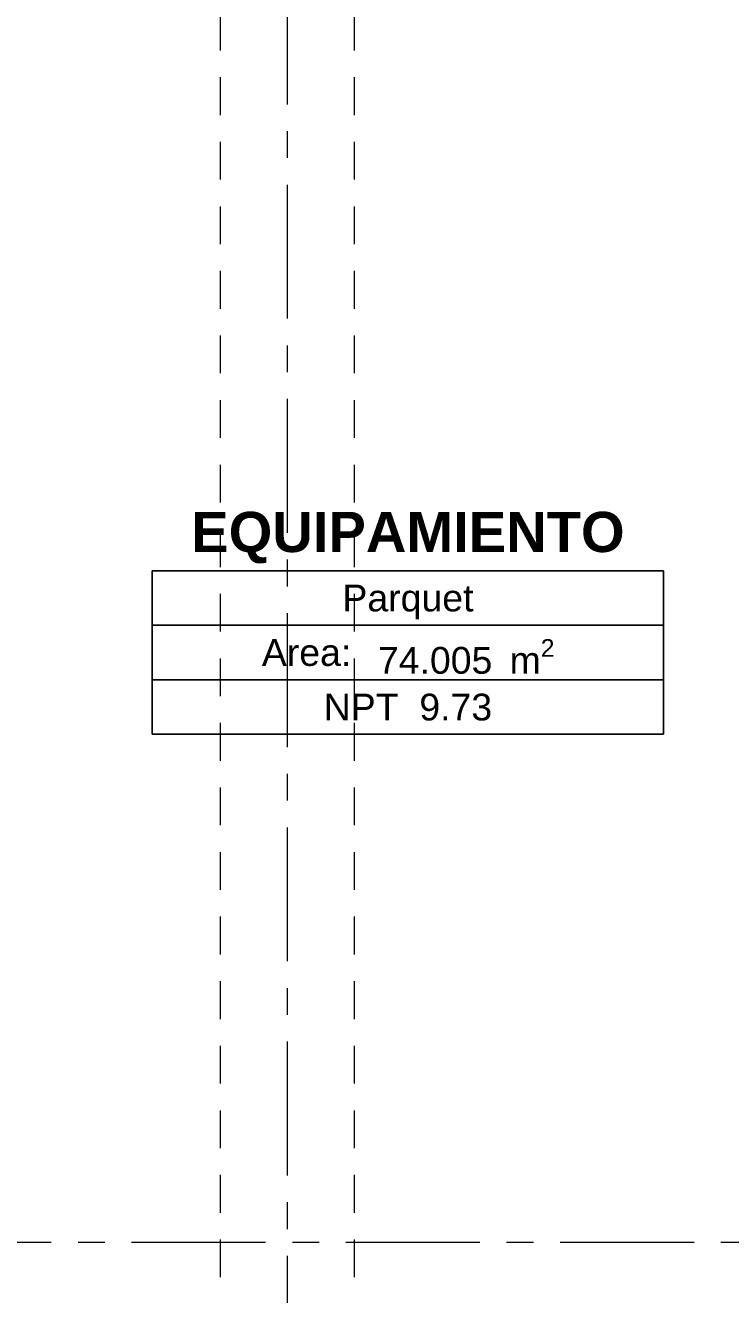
# Model space of a CAD drawing. Header units: inches. Extents: x -38 to 5698, y -33 to 92.
# Drawn here: x 214.342 to 216.975, y 9.805 to 14.545 of the extents above; entities that cross this region are included whole.
import ezdxf

# ---------------------------------------------------------------- set-up
doc = ezdxf.new("R2010")
doc.units = ezdxf.units.IN
doc.header["$MEASUREMENT"] = 0
doc.linetypes.add('Hidden Line', pattern=[0.195611, 0.141111, -0.0545])
doc.linetypes.add('Punto & Raya', pattern=[0.65, 0.5, -0.075, 0, -0.075])
for name, color, linetype in [('02 _ ARQ _ ALB _ Ejes Generales', 7, 'Continuous'), ('02 _ ARQ _ ZON _ Espacio.3D', 7, 'Continuous'), ('08 _ STR _ EXT _ 09 Vigas', 7, 'Continuous'), ('Marcador - Secciones', 251, 'Continuous')]:
    doc.layers.add(name, color=color, linetype=linetype)
doc.styles.add('Estilo_Generado_1', font='swisseb.ttf')
doc.styles.add('Estilo_Generado_7', font='swisse.ttf')

msp = doc.modelspace()

# ---------------------------------------------------------------- linework, layer by layer
at = {"layer": '02 _ ARQ _ ALB _ Ejes Generales', "color": 252, "linetype": 'Punto & Raya', "lineweight": 13}
msp.add_line((215.32, 3.05), (215.32, 44.9), dxfattribs=at)
at = {"layer": '02 _ ARQ _ ZON _ Espacio.3D', "color": 252, "linetype": 'Continuous', "lineweight": 13}
for p, q in [((216.7245, 12.5084), (214.8155, 12.5084)), ((214.8155, 12.5084), (214.8155, 11.8976)), ((214.8155, 12.5084), (216.7245, 12.5084)), ((214.8155, 12.3048), (214.8155, 12.5084)), ((216.7245, 11.8976), (216.7245, 12.5084)), ((216.7245, 12.5084), (216.7245, 12.3048)), ((216.7245, 12.3048), (214.8155, 12.3048)), ((214.8155, 12.3048), (216.7245, 12.3048)), ((214.8155, 12.1012), (214.8155, 12.3048)), ((216.7245, 12.3048), (216.7245, 12.1012)), ((216.7245, 12.1012), (214.8155, 12.1012)), ((214.8155, 12.1012), (216.7245, 12.1012)), ((214.8155, 11.8976), (214.8155, 12.1012)), ((216.7245, 12.1012), (216.7245, 11.8976)), ((214.8155, 11.8976), (216.7245, 11.8976)), ((216.7245, 11.8976), (214.8155, 11.8976))]:
    msp.add_line(p, q, dxfattribs=at)
at = {"layer": '08 _ STR _ EXT _ 09 Vigas', "color": 251, "linetype": 'Hidden Line', "lineweight": 13}
for p, q in [((215.07, 7.7), (215.07, 16.9)), ((215.57, 7.7), (215.57, 16.9))]:
    msp.add_line(p, q, dxfattribs=at)
at = {"layer": 'Marcador - Secciones', "color": 251, "linetype": 'Punto & Raya', "lineweight": 13}
msp.add_line((189.9384, 10.0018), (231.3507, 10.0018), dxfattribs=at)

# ---------------------------------------------------------------- texts
at = {"layer": '02 _ ARQ _ ZON _ Espacio.3D', "color": 252, "lineweight": 25, "attachment_point": 2}
for s, insert, char_height, style in [('\\A1;{\\pqc;\\pt0;\\fSwis721 Ex BT|b1|i0|c0|p34;EQUIPAMIENTO}', (215.77, 12.7283), 0.15, 'Estilo_Generado_1'), ('\\A1;{\\pqc;\\pt0;\\fSwis721 Ex BT|b0|i0|c238|p34;Parquet}', (215.77, 12.4566), 0.1, 'Estilo_Generado_7'), ('\\A1;{\\pqc;\\pt0;\\fSwis721 Ex BT|b0|i0|c238|p34;Area: }', (215.3915, 12.253), 0.1, 'Estilo_Generado_7'), ('\\A1;{\\pqc;\\pt0,0.3;\\fSwis721 Ex BT|b0|i0|c238|p34;74.005\\fSwis721 Ex BT|b0|i0|c238|p34;\\A1{\\H.66x;\\S^  ;}\\fSwis721 Ex BT|b0|i0|c238|p34; m\\fSwis721 Ex BT|b0|i0|c238|p34;\\A1{\\H.66x;\\S2^  ;}}', (215.9876, 12.253), 0.1, 'Estilo_Generado_7'), ('\\A1;{\\pqc;\\pt0;\\fSwis721 Ex BT|b0|i0|c238|p34;NPT  9.73}', (215.77, 12.0494), 0.1, 'Estilo_Generado_7')]:
    msp.add_mtext(s, dxfattribs=dict(at, insert=insert, char_height=char_height, style=style))

doc.saveas('drawing.dxf')
